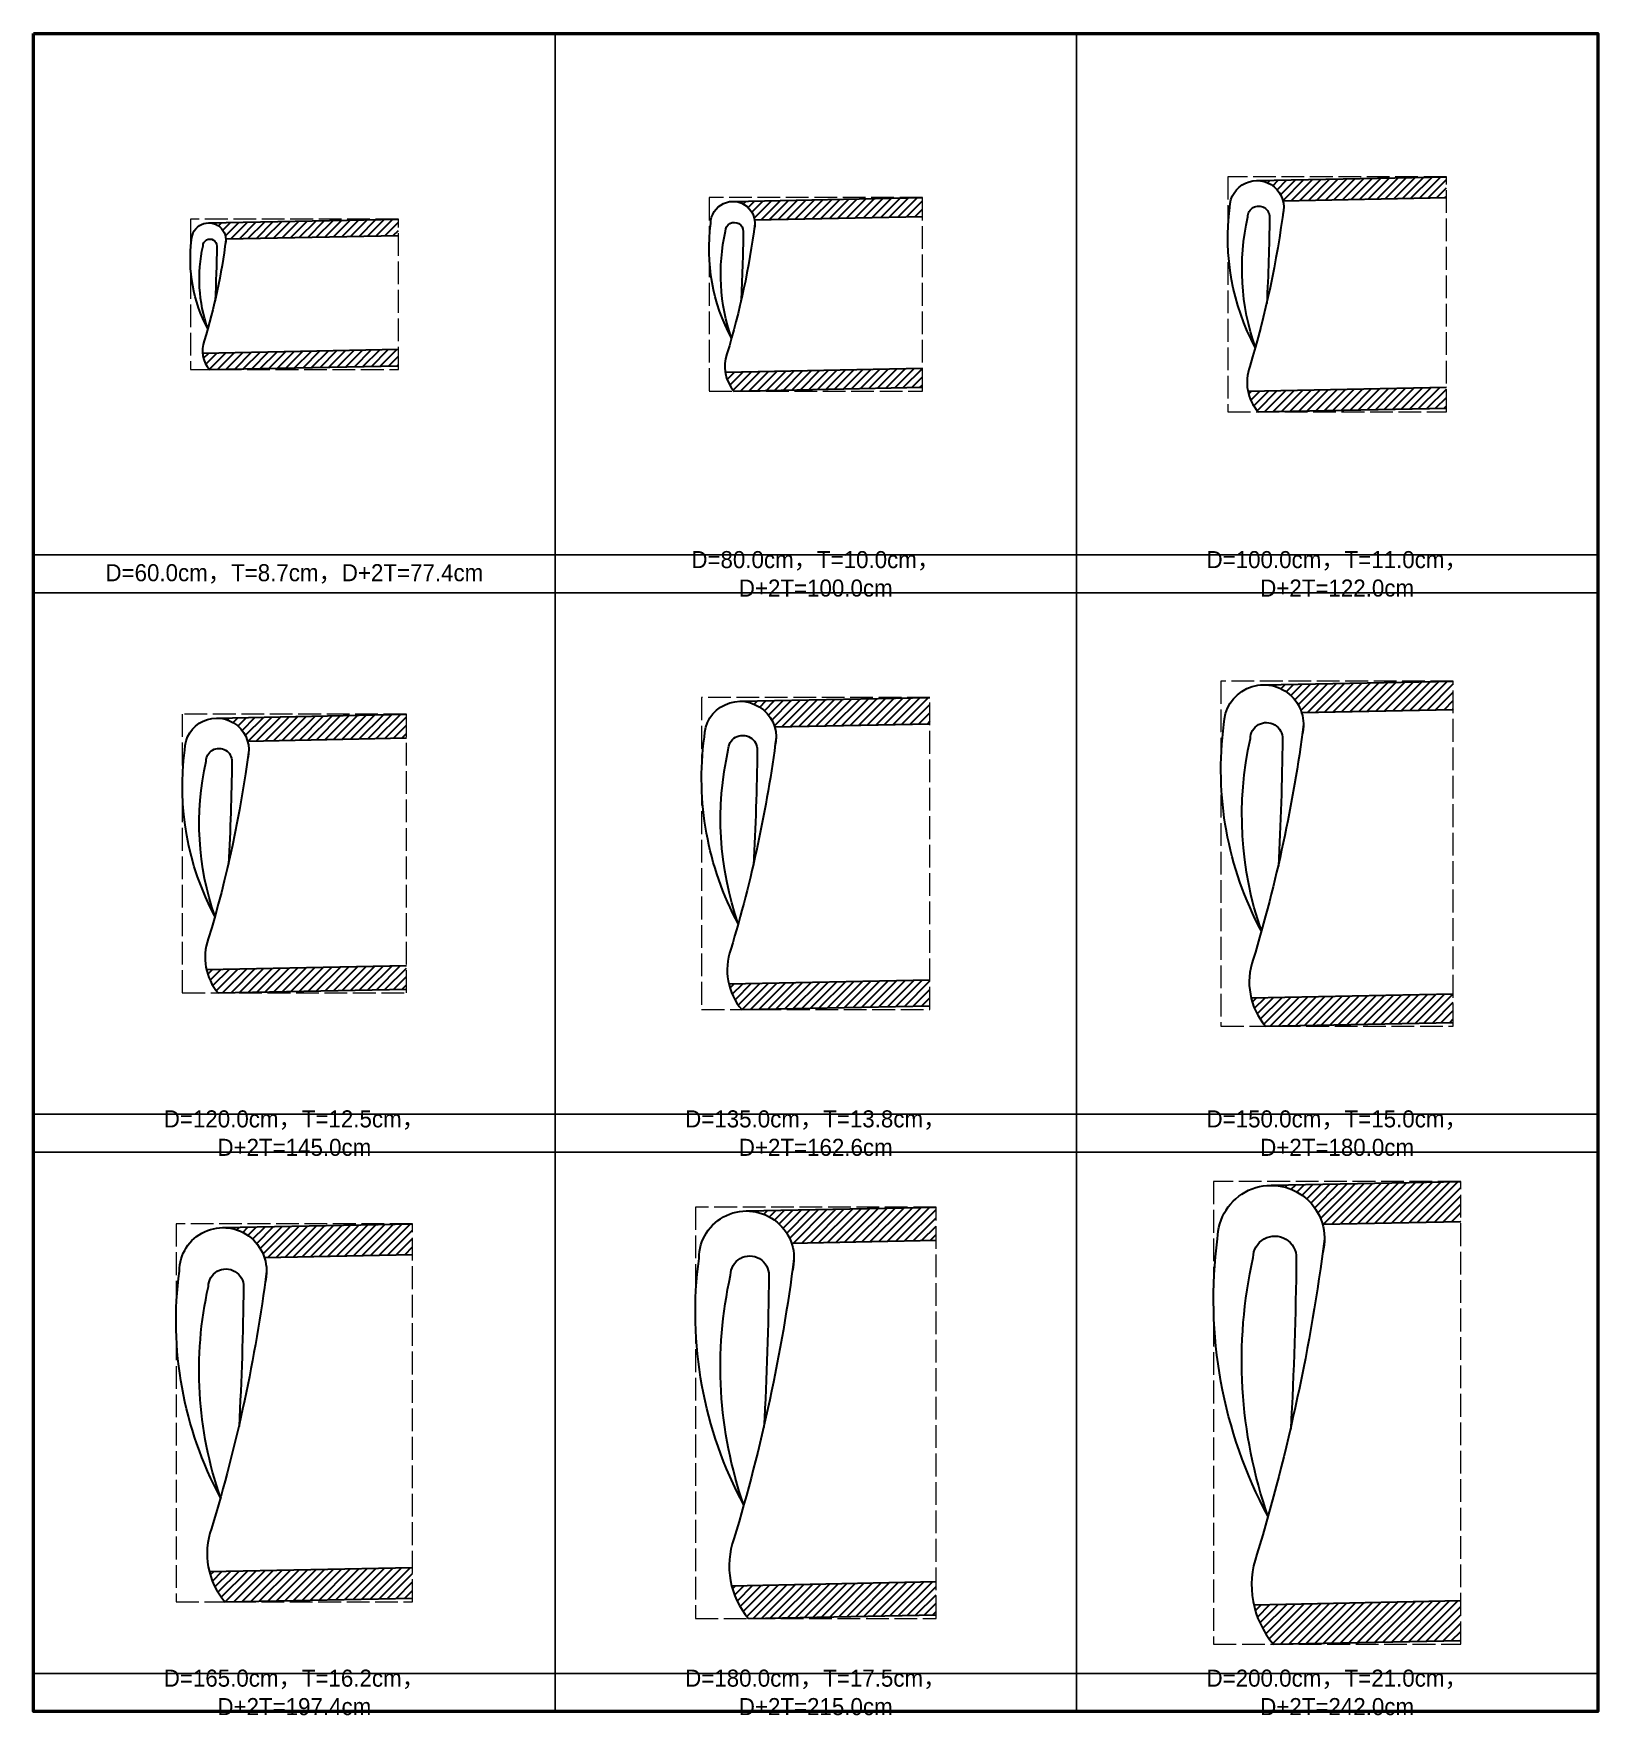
# Model space of a CAD drawing. Extents: x -6810 to 5075, y -2187 to 1200.
# Drawn here: x 975 to 1802, y -2187 to -1300 of the extents above; entities that cross this region are included whole.
import ezdxf

# ---------------------------------------------------------------- set-up
doc = ezdxf.new("R2010")
doc.units = 0
doc.header["$MEASUREMENT"] = 0
doc.linetypes.add('ACAD_ISO02W100', pattern=[15, 12, -3])
doc.layers.add('一、3.基本-變更', color=1, linetype='Continuous', lineweight=50)
doc.layers.add('二、6.繪圖-其他施作項目', color=35, linetype='Continuous', lineweight=30)
doc.layers.add('一、4.基本-隱藏', color=9, linetype='ACAD_ISO02W100', lineweight=20, plot=False)
doc.layers.add('三、3.文字-註解文字', color=2, linetype='Continuous')
doc.styles.add('註解文字', font='MS PGothic.ttf', dxfattribs={"height": 3})
pattern_1 = [(45, (-2350.9566, -2871.5707), (-2.2097087, 2.2097087), [])]

msp = doc.modelspace()

# ---------------------------------------------------------------- hatches: boundary and pattern name
at = {"layer": '一、4.基本-隱藏'}
h = msp.add_hatch(dxfattribs=at)
h.set_pattern_fill('ANSI31', color=256, scale=100)
h.paths.add_polyline_path([(1791.861, -2153.877, 1), (1801.861, -2153.877, 1)])
at = {"layer": '二、6.繪圖-其他施作項目'}
h = msp.add_hatch(dxfattribs=at)
h.set_pattern_fill('ANSI31', color=256, scale=25)
h.set_pattern_definition(pattern_1)
h.paths.add_polyline_path([(1619.579, -1377.505, -0.354646), (1633.922, -1388.221), (1720.147, -1386.496), (1720.147, -1375.494)])
h.paths.add_polyline_path([(1720.147, -1497.519), (1720.147, -1486.516), (1615.457, -1488.61, 0.1268815), (1620.78, -1499.506)])
h = msp.add_hatch(dxfattribs=at)
h.set_pattern_fill('ANSI31', color=256, scale=25)
h.set_pattern_definition(pattern_1)
h.paths.add_polyline_path([(1443.77, -1386.495), (1343.77, -1388.495, -0.367556), (1355.267, -1398.267), (1443.77, -1396.497)])
h.paths.add_polyline_path([(1443.77, -1476.513), (1339.745, -1478.593, 0.1394648), (1344.264, -1488.505), (1443.77, -1486.515)])
h = msp.add_hatch(dxfattribs=at)
h.set_pattern_fill('ANSI31', color=256, scale=25)
h.set_pattern_definition(pattern_1)
h.paths.add_polyline_path([(1167.352, -1397.802), (1067.352, -1399.802, -0.3982556), (1076.354, -1408.324), (1167.352, -1406.504)])
h.paths.add_polyline_path([(1167.352, -1466.516), (1064.124, -1468.581, 0.1552766), (1067.734, -1477.198), (1167.352, -1475.218)])
h = msp.add_hatch(dxfattribs=at)
h.set_pattern_fill('ANSI31', color=256, scale=25)
h.set_pattern_definition(pattern_1)
h.paths.add_polyline_path([(1723.786, -1656.494), (1723.786, -1641.491), (1622.948, -1643.508, -0.3375945), (1643.766, -1658.094)])
h.paths.add_polyline_path([(1617.125, -1808.657, 0.1178489), (1624.672, -1823.509), (1723.786, -1821.527), (1723.786, -1806.524)])
h = msp.add_hatch(dxfattribs=at)
h.set_pattern_fill('ANSI31', color=256, scale=25)
h.set_pattern_definition(pattern_1)
h.paths.add_polyline_path([(1447.694, -1650.192), (1347.694, -1652.192, -0.3303138), (1365.819, -1665.632), (1447.694, -1663.995)])
h.paths.add_polyline_path([(1447.694, -1799.022), (1341.622, -1801.143, 0.1198848), (1348.505, -1814.808), (1447.694, -1812.824)])
h = msp.add_hatch(dxfattribs=at)
h.set_pattern_fill('ANSI31', color=256, scale=25)
h.set_pattern_definition(pattern_1)
h.paths.add_polyline_path([(1171.588, -1658.993), (1071.588, -1660.993, -0.3336822), (1087.804, -1673.171), (1171.588, -1671.496)])
h.paths.add_polyline_path([(1171.588, -1791.52), (1066.14, -1793.629, 0.121767), (1072.348, -1806.007), (1171.588, -1804.022)])
h = msp.add_hatch(dxfattribs=at)
h.set_pattern_fill('ANSI31', color=256, scale=25)
h.set_pattern_definition(pattern_1)
h.paths.add_polyline_path([(1727.673, -1905.488), (1627.673, -1907.488, -0.3350194), (1654.784, -1927.95), (1727.673, -1926.492)])
h.paths.add_polyline_path([(1727.673, -2126.532), (1618.529, -2128.715, 0.1223574), (1628.875, -2149.512), (1727.673, -2147.536)])
h = msp.add_hatch(dxfattribs=at)
h.set_pattern_fill('ANSI31', color=256, scale=25)
h.set_pattern_definition(pattern_1)
h.paths.add_polyline_path([(1450.979, -1936.493), (1450.979, -1918.989), (1349.978, -1921.009, -0.3327767), (1374.707, -1938.018)])
h.paths.add_polyline_path([(1450.979, -2134.032), (1450.979, -2116.529), (1343.131, -2118.686, 0.1153651), (1352.055, -2136.011)])
h = msp.add_hatch(dxfattribs=at)
h.set_pattern_fill('ANSI31', color=256, scale=25)
h.set_pattern_definition(pattern_1)
h.paths.add_polyline_path([(1174.873, -1927.791), (1074.873, -1929.791, -0.3234214), (1096.698, -1945.557), (1174.873, -1943.994)])
h.paths.add_polyline_path([(1174.873, -2109.027), (1067.646, -2111.171, 0.1163455), (1075.899, -2127.209), (1174.873, -2125.23)])

# ---------------------------------------------------------------- linework, layer by layer
at = {"layer": '一、3.基本-變更'}
msp.add_lwpolyline([(975, -1300), (1800, -1300), (1800, -2185), (975, -2185)], close=True, dxfattribs=at)
at = {"layer": '一、4.基本-隱藏', "linetype": 'Continuous'}
for points in [[(975, -1300), (1250, -1300), (1250, -1575), (975, -1575)], [(1250, -1300), (1525, -1300), (1525, -1575), (1250, -1575)], [(1525, -1300), (1800, -1300), (1800, -1575), (1525, -1575)], [(975, -1575), (1250, -1575), (1250, -1595), (975, -1595)], [(1250, -1575), (1525, -1575), (1525, -1595), (1250, -1595)], [(1525, -1575), (1800, -1575), (1800, -1595), (1525, -1595)], [(975, -1595), (1250, -1595), (1250, -1870), (975, -1870)], [(1250, -1595), (1525, -1595), (1525, -1870), (1250, -1870)], [(1525, -1595), (1800, -1595), (1800, -1870), (1525, -1870)], [(975, -1870), (1250, -1870), (1250, -1890), (975, -1890)], [(1250, -1870), (1525, -1870), (1525, -1890), (1250, -1890)], [(1525, -1870), (1800, -1870), (1800, -1890), (1525, -1890)], [(975, -1890), (1250, -1890), (1250, -2165), (975, -2165)], [(1250, -1890), (1525, -1890), (1525, -2165), (1250, -2165)], [(1525, -1890), (1800, -1890), (1800, -2165), (1525, -2165)], [(975, -2165), (1250, -2165), (1250, -2185), (975, -2185)], [(1250, -2165), (1525, -2165), (1525, -2185), (1250, -2185)], [(1525, -2165), (1800, -2165), (1800, -2185), (1525, -2185)]]:
    msp.add_lwpolyline(points, close=True, dxfattribs=at)
at = {"layer": '一、4.基本-隱藏'}
for points in [[(1720.147, -1375.494), (1604.853, -1375.494), (1604.853, -1499.506), (1720.147, -1499.506)], [(1443.77, -1386.495), (1331.23, -1386.495), (1331.23, -1488.505), (1443.77, -1488.505)], [(1167.352, -1397.802), (1057.648, -1397.802), (1057.648, -1477.198), (1167.352, -1477.198)], [(1723.786, -1641.491), (1601.214, -1641.491), (1601.214, -1823.509), (1723.786, -1823.509)], [(1447.694, -1650.192), (1327.306, -1650.192), (1327.306, -1814.808), (1447.694, -1814.808)], [(1171.588, -1658.993), (1053.412, -1658.993), (1053.412, -1806.007), (1171.588, -1806.007)], [(1727.673, -1905.488), (1597.327, -1905.488), (1597.327, -2149.512), (1727.673, -2149.512)], [(1450.979, -1918.989), (1324.021, -1918.989), (1324.021, -2136.011), (1450.979, -2136.011)], [(1174.873, -1927.791), (1050.127, -1927.791), (1050.127, -2127.209), (1174.873, -2127.209)]]:
    msp.add_lwpolyline(points, close=True, dxfattribs=at)
at = {"layer": '二、6.繪圖-其他施作項目'}
for points in [[(1619.325, -1465.489, -0.1578495), (1605.939, -1391.702, -1.1409026), (1633.867, -1395.395)], [(1343.096, -1460.644, -0.1578495), (1332.12, -1400.145, -1.1409026), (1355.019, -1403.172)], [(1619.376, -1465.585, -0.1399452), (1615.388, -1396.695, -1.0112817), (1626.849, -1396.823, -0.0106152), (1625.37, -1442.289)], [(1634.355, -1391.702, -0.0416835), (1616.379, -1475.57, 0.2687059), (1620.78, -1499.506, 0.2681724)], [(1066.83, -1455.637, -0.1578495), (1058.337, -1408.818, -1.1409026), (1076.058, -1411.161)], [(1343.138, -1460.723, -0.1399452), (1339.868, -1404.238, -1.0112817), (1349.265, -1404.344, -0.0106152), (1348.053, -1441.622)], [(1355.42, -1400.145, -0.0416835), (1340.681, -1468.91, 0.2681724), (1344.264, -1488.505, 0.2681724)], [(1066.863, -1455.698, -0.1399452), (1064.332, -1411.986, -1.0112817), (1071.604, -1412.067, -0.0106152), (1070.666, -1440.916)], [(1076.368, -1408.818, -0.0416835), (1064.961, -1462.033, 0.2681724), (1067.734, -1477.198, 0.2681724)], [(1622.572, -1773.362, -0.1578495), (1602.816, -1664.461, -1.1409026), (1644.036, -1669.91)], [(1346.598, -1769.5, -0.1578495), (1328.753, -1671.133, -1.1409026), (1365.985, -1676.055)], [(1070.611, -1765.571, -0.1578495), (1054.702, -1677.879, -1.1409026), (1087.894, -1682.267)], [(1622.648, -1773.504, -0.1399452), (1616.762, -1671.829, -1.0112817), (1633.677, -1672.019, -0.0106152), (1631.495, -1739.121)], [(1644.756, -1664.461, -0.0416835), (1618.225, -1788.24, 0.2681417), (1624.672, -1823.509, 0.2681417)], [(1346.667, -1769.628, -0.1399452), (1341.35, -1677.789, -1.0112817), (1356.628, -1677.96, -0.0106152), (1354.657, -1738.571)], [(1366.636, -1671.133, -0.0416835), (1342.671, -1782.939, 0.2682685), (1348.505, -1814.808, 0.2681724)], [(1070.672, -1765.685, -0.1399452), (1065.932, -1683.812, -1.0112817), (1079.553, -1683.965, -0.0106152), (1077.796, -1737.998)], [(1088.474, -1677.879, -0.0416835), (1067.11, -1777.551, 0.2688126), (1072.348, -1806.007, 0.2681724)], [(1626.041, -2082.082, -0.1578495), (1599.481, -1935.679, -1.1409026), (1654.895, -1943.005)], [(1349.53, -2076.098, -0.1578495), (1325.934, -1946.034, -1.1409026), (1375.164, -1952.542)], [(1073.542, -2072.169, -0.1578495), (1051.884, -1952.78, -1.1409026), (1097.072, -1958.754)], [(1626.143, -2082.273, -0.1399452), (1618.23, -1945.585, -1.0112817), (1640.97, -1945.84, -0.0106152), (1638.036, -2036.049)], [(1655.864, -1935.679, -0.0416835), (1620.197, -2102.083, 0.2682405), (1628.875, -2149.512, 0.2681724)], [(1349.621, -2076.267, -0.1399452), (1342.59, -1954.834, -1.0112817), (1362.792, -1955.061, -0.0106152), (1360.186, -2035.202)], [(1376.024, -1946.034, -0.0416835), (1344.338, -2093.866, 0.2683155), (1352.055, -2136.011, 0.2681724)], [(1073.626, -2072.324, -0.1399452), (1067.172, -1960.858, -1.0112817), (1085.716, -1961.066, -0.0106152), (1083.324, -2034.63)], [(1097.862, -1952.78, -0.0416835), (1068.777, -2088.479, 0.2687193), (1075.899, -2127.209, 0.2681724)]]:
    msp.add_lwpolyline(points, format="xyb", dxfattribs=at)
for points in [[(1620.147, -1377.494), (1720.147, -1375.494)], [(1343.77, -1388.495), (1443.77, -1386.495)], [(1633.922, -1388.221), (1720.147, -1386.496)], [(1067.352, -1399.802), (1167.352, -1397.802)], [(1355.267, -1398.267), (1443.77, -1396.497)], [(1076.354, -1408.324), (1167.352, -1406.504)], [(1064.124, -1468.581), (1167.352, -1466.516)], [(1067.734, -1477.198), (1167.352, -1475.218)], [(1339.745, -1478.593), (1443.77, -1476.513)], [(1344.264, -1488.505), (1443.77, -1486.515)], [(1615.457, -1488.61), (1720.147, -1486.516)], [(1620.78, -1499.506), (1720.147, -1497.519)], [(1623.786, -1643.491), (1723.786, -1641.491)], [(1347.694, -1652.192), (1447.694, -1650.192)], [(1643.766, -1658.094), (1723.786, -1656.494)], [(1071.588, -1660.993), (1171.588, -1658.993)], [(1365.819, -1665.632), (1447.694, -1663.995)], [(1087.804, -1673.171), (1171.588, -1671.496)], [(1066.14, -1793.629), (1171.588, -1791.52)], [(1341.622, -1801.143), (1447.694, -1799.022)], [(1072.348, -1806.007), (1171.588, -1804.022)], [(1617.125, -1808.657), (1723.786, -1806.524)], [(1348.505, -1814.808), (1447.694, -1812.824)], [(1624.672, -1823.509), (1723.786, -1821.527)], [(1627.673, -1907.488), (1727.673, -1905.488)], [(1350.979, -1920.989), (1450.979, -1918.989)], [(1074.873, -1929.791), (1174.873, -1927.791)], [(1654.784, -1927.95), (1727.673, -1926.492)], [(1374.707, -1938.018), (1450.979, -1936.493)], [(1096.698, -1945.557), (1174.873, -1943.994)], [(1067.646, -2111.171), (1174.873, -2109.027)], [(1343.131, -2118.686), (1450.979, -2116.529)], [(1075.899, -2127.209), (1174.873, -2125.23)], [(1618.529, -2128.715), (1727.673, -2126.532)], [(1352.055, -2136.011), (1450.979, -2134.032)], [(1628.875, -2149.512), (1727.673, -2147.536)]]:
    msp.add_lwpolyline(points, dxfattribs=at)

# ---------------------------------------------------------------- texts
at = {"layer": '三、3.文字-註解文字', "char_height": 9, "attachment_point": 5, "style": '註解文字'}
for s, insert in [('{\\fMS PGothic|b0|i0|c128|p34;D=80.0cm，T=10.0cm，D+2T=}100.0{\\fMS PGothic|b0|i0|c128|p34;cm}', (1387.5, -1585)), ('{\\fMS PGothic|b0|i0|c128|p34;D=}10{\\fMS PGothic|b0|i0|c128|p34;0}.0{\\fMS PGothic|b0|i0|c128|p34;cm，T=}11.0{\\fMS PGothic|b0|i0|c128|p34;cm，D+2T=}122.0{\\fMS PGothic|b0|i0|c128|p34;cm}', (1662.5, -1585)), ('{\\fMS PGothic|b0|i0|c128|p34;D=60}.0{\\fMS PGothic|b0|i0|c128|p34;cm，T=8.7cm，D+2T=77.4cm}', (1112.5, -1585)), ('{\\fMS PGothic|b0|i0|c128|p34;D=}12{\\fMS PGothic|b0|i0|c128|p34;0}.0{\\fMS PGothic|b0|i0|c128|p34;cm，T=}12.5{\\fMS PGothic|b0|i0|c128|p34;cm，D+2T=}145.0{\\fMS PGothic|b0|i0|c128|p34;cm}', (1112.5, -1880)), ('{\\fMS PGothic|b0|i0|c128|p34;D=}135.0{\\fMS PGothic|b0|i0|c128|p34;cm，T=}13.8{\\fMS PGothic|b0|i0|c128|p34;cm，D+2T=}162.6{\\fMS PGothic|b0|i0|c128|p34;cm}', (1387.5, -1880)), ('{\\fMS PGothic|b0|i0|c128|p34;D=}150.0{\\fMS PGothic|b0|i0|c128|p34;cm，T=}15.0{\\fMS PGothic|b0|i0|c128|p34;cm，D+2T=}180.0{\\fMS PGothic|b0|i0|c128|p34;cm}', (1662.5, -1880)), ('{\\fMS PGothic|b0|i0|c128|p34;D=165.0cm，T=}16.2{\\fMS PGothic|b0|i0|c128|p34;cm，D+2T=}19{\\fMS PGothic|b0|i0|c128|p34;7.4cm}', (1112.5, -2175)), ('{\\fMS PGothic|b0|i0|c128|p34;D=180.0cm，T=17.5cm，D+2T=}215.0{\\fMS PGothic|b0|i0|c128|p34;cm}', (1387.5, -2175)), ('{\\fMS PGothic|b0|i0|c128|p34;D=}200.0{\\fMS PGothic|b0|i0|c128|p34;cm，T=}21.0{\\fMS PGothic|b0|i0|c128|p34;cm，D+2T=}242.0{\\fMS PGothic|b0|i0|c128|p34;cm}', (1662.5, -2175))]:
    msp.add_mtext_dynamic_manual_height_columns(s, width=195.7125, gutter_width=15, heights=[0], dxfattribs=dict(at, insert=insert))

doc.saveas('drawing.dxf')
